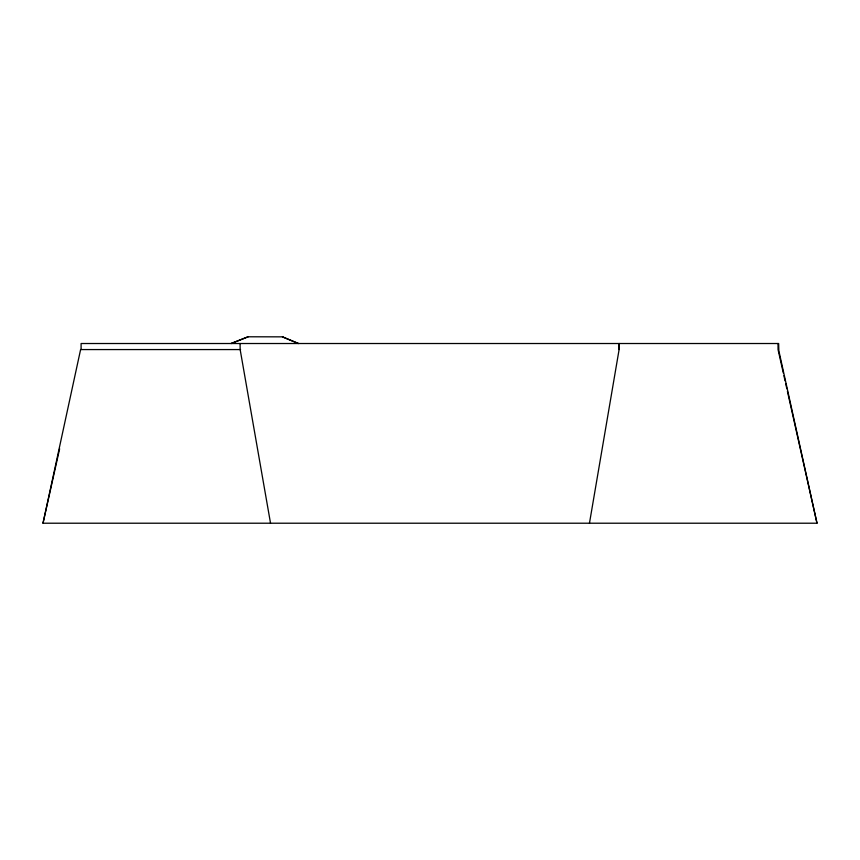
<?xml version="1.0" encoding="UTF-8"?>
<svg xmlns="http://www.w3.org/2000/svg" width="860" height="860" viewBox="0 0 860 860"><rect width="100%" height="100%" fill="white"/><g stroke="black" fill="none" stroke-linecap="round" stroke-linejoin="round"><path stroke-width="1.29" d="M589.466 523.213L618.899 350.783L619.082 343.516M81.098 349.568L81.098 343.516L778.655 343.516L778.848 350.783L817 523.213L43 523.213L80.603 349.568L240.585 349.568M43 523.213L59.63 448.802M231.007 343.516L248.088 336.787L231.265 343.516M298.57 343.516L282.445 336.851L298.312 343.516M247.83 336.787L282.693 336.851M783.331 373.068L778.053 349.568L778.02 343.516M783.912 375.68L785.083 380.905M785.674 383.517L786.836 388.741M787.427 391.354L817 523.213M270.534 523.213L240.155 349.568L240.09 343.516M619.264 343.516L619.264 349.568"/></g></svg>
